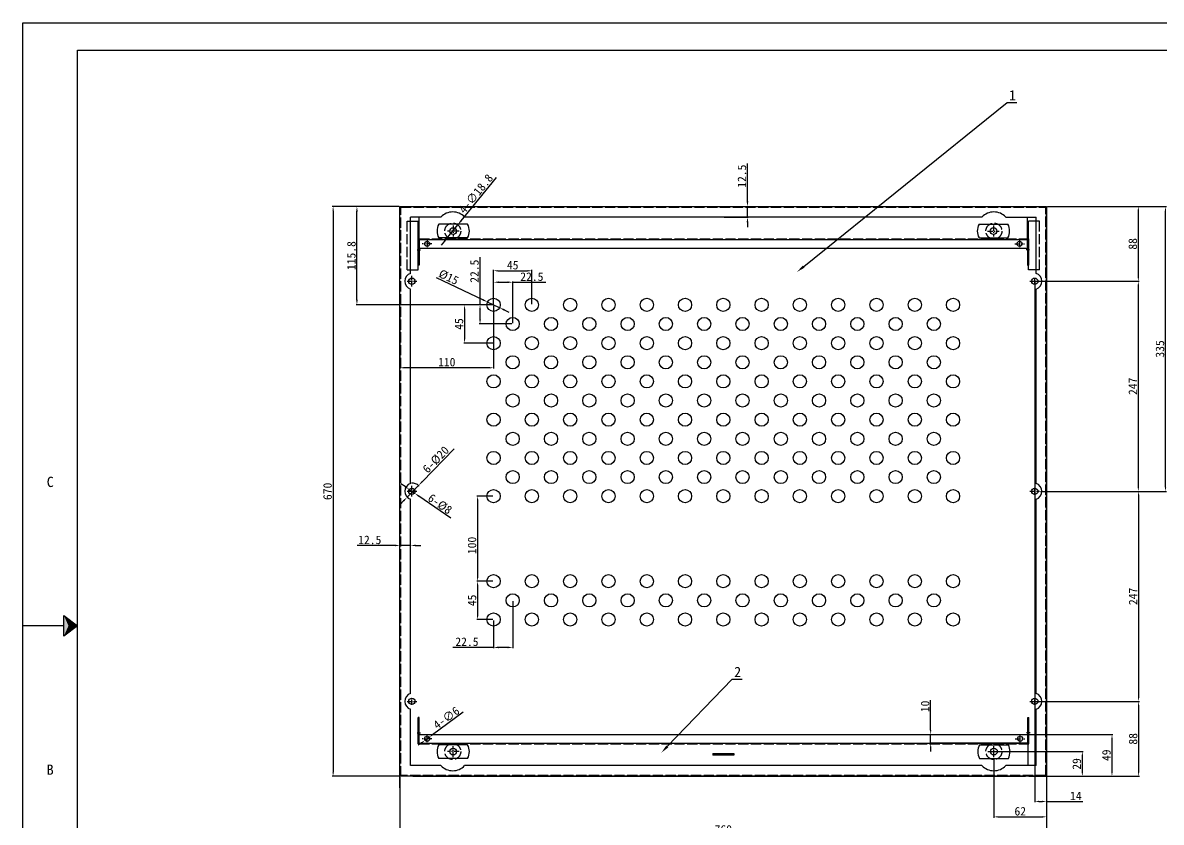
# Model space of a CAD drawing. Header units: millimetres. Extents: x 12436 to 30221, y 8547 to 23793.
# Drawn here: x 12488 to 13826, y 9025 to 9965 of the extents above; entities that cross this region are included whole.
import ezdxf
from ezdxf import colors
from ezdxf.entities.mleader import LeaderData, LeaderLine
from ezdxf.enums import TextEntityAlignment as Align
from ezdxf.math import Vec2, Vec3

# ---------------------------------------------------------------- set-up
doc = ezdxf.new("R2010")
doc.units = ezdxf.units.MM
doc.header["$PDSIZE"] = -1
for name, pattern in [('ACAD_ISO02W100', [15, 12, -3]), ('CENTER', [10.16, 6.35, -1.27, 1.27, -1.27]), ('DOT', [0.25, 0, -0.25])]:
    doc.linetypes.add(name, pattern=pattern)
doc.layers.add('FORMAT', color=7, linetype='Continuous')
doc.layers.add('print', color=30, linetype='Continuous')
doc.styles.add('Dartop', font='SIMFANG.TTF')
doc.dimstyles.new('0', dxfattribs={"dimtxt": 10, "dimasz": 5, "dimexe": 1, "dimexo": 1, "dimgap": 1.524, "dimtad": 1, "dimdec": 0, "dimzin": 0, "dimdsep": 46, "dimtxsty": 'Standard', "dimcen": 2.5, "dimclrd": 4, "dimclre": 4, "dimclrt": 4, "dimadec": 0, "dimazin": 0, "dimtfac": 1, "dimtdec": 0, "dimtmove": 0, "dimatfit": 3, "dimfxl": 1, "dimtzin": 0, "dimarcsym": 0})
doc.dimstyles.new('副本 ISO-25', dxfattribs={"dimtxt": 10, "dimasz": 6, "dimexe": 1, "dimexo": 1, "dimgap": 1.524, "dimtad": 1, "dimdec": 1, "dimzin": 0, "dimdsep": 46, "dimtxsty": 'Standard', "dimcen": 2.5, "dimclrd": 4, "dimclre": 4, "dimclrt": 4, "dimadec": 0, "dimazin": 0, "dimtfac": 1, "dimtdec": 1, "dimtmove": 0, "dimatfit": 3, "dimfxl": 1, "dimtzin": 0, "dimarcsym": 0})

# ---------------------------------------------------------------- blocks, each defined once
blk = doc.blocks.new('*D161')
at = {"color": 4, "lineweight": -2}
for p, q in [((12925.2, 9350.3), (12880.8, 9350.3)), ((12931.2, 9327.1), (12931.2, 9351.3)), ((12943.7, 9350.3), (12931.2, 9350.3)), ((12943.7, 9314.6), (12943.7, 9351.3)), ((12949.7, 9350.3), (12955.7, 9350.3))]:
    blk.add_line(p, q, dxfattribs=at)
at = {"color": 4}
for points in [[(12925.2, 9351.3), (12925.2, 9349.3), (12931.2, 9350.3)], [(12949.7, 9351.3), (12949.7, 9349.3), (12943.7, 9350.3)]]:
    blk.add_solid(points, dxfattribs=at)
at = {"layer": 'Defpoints', "color": 0}
for p in [(12943.7, 9350.3), (12931.2, 9326.1), (12943.7, 9313.6)]:
    blk.add_point(p, dxfattribs=at)
at = {"color": 4, "insert": (12895.7, 9356.8), "char_height": 10, "attachment_point": 5}
blk.add_mtext('12.5', dxfattribs=at)
blk = doc.blocks.new('*D148')
at = {"color": 4, "lineweight": -2}
for p, q in [((13339.6, 9754.9), (13339.6, 9799.3)), ((13312.2, 9748.9), (13340.6, 9748.9)), ((13339.6, 9736.4), (13339.6, 9748.9)), ((13312.2, 9736.4), (13340.6, 9736.4)), ((13339.6, 9730.4), (13339.6, 9724.4))]:
    blk.add_line(p, q, dxfattribs=at)
at = {"color": 4}
for points in [[(13338.6, 9754.9), (13340.6, 9754.9), (13339.6, 9748.9)], [(13338.6, 9730.4), (13340.6, 9730.4), (13339.6, 9736.4)]]:
    blk.add_solid(points, dxfattribs=at)
at = {"layer": 'Defpoints', "color": 0}
for p in [(13311.2, 9748.9), (13339.6, 9748.9), (13311.2, 9736.4)]:
    blk.add_point(p, dxfattribs=at)
at = {"color": 4, "insert": (13333.1, 9784.5), "char_height": 10, "attachment_point": 5, "rotation": 90}
blk.add_mtext('12.5', dxfattribs=at)
blk = doc.blocks.new('*D149')
at = {"color": 4, "lineweight": -2}
for p, q in [((13629.2, 9100.3), (13629.2, 9030.2)), ((13691.2, 9077.9), (13691.2, 9030.2)), ((13634.2, 9031.2), (13686.2, 9031.2))]:
    blk.add_line(p, q, dxfattribs=at)
at = {"color": 4}
for points in [[(13634.2, 9032), (13634.2, 9030.3), (13629.2, 9031.2)], [(13686.2, 9032), (13686.2, 9030.3), (13691.2, 9031.2)]]:
    blk.add_solid(points, dxfattribs=at)
at = {"layer": 'Defpoints', "color": 0}
for p in [(13629.2, 9101.3), (13691.2, 9078.9), (13691.2, 9031.2)]:
    blk.add_point(p, dxfattribs=at)
at = {"color": 4, "insert": (13660.2, 9037.7), "char_height": 10, "attachment_point": 5}
blk.add_mtext('62', dxfattribs=at)
blk = doc.blocks.new('*D162')
at = {"color": 4, "lineweight": -2}
for p, q in [((13630.2, 9107.9), (13734.2, 9107.9)), ((13733.2, 9083.9), (13733.2, 9102.9)), ((13692.2, 9078.9), (13734.2, 9078.9))]:
    blk.add_line(p, q, dxfattribs=at)
at = {"color": 4}
for points in [[(13732.3, 9102.9), (13734, 9102.9), (13733.2, 9107.9)], [(13732.3, 9083.9), (13734, 9083.9), (13733.2, 9078.9)]]:
    blk.add_solid(points, dxfattribs=at)
at = {"layer": 'Defpoints', "color": 0}
for p in [(13629.2, 9107.9), (13733.2, 9107.9), (13691.2, 9078.9)]:
    blk.add_point(p, dxfattribs=at)
at = {"color": 4, "insert": (13726.6, 9093.4), "char_height": 10, "attachment_point": 5, "rotation": 90}
blk.add_mtext('29', dxfattribs=at)
blk = doc.blocks.new('*D150')
at = {"color": 4, "lineweight": -2}
for p, q in [((13670.2, 9127.9), (13769, 9127.9)), ((13768, 9122.9), (13768, 9083.9)), ((13670.2, 9078.9), (13769, 9078.9))]:
    blk.add_line(p, q, dxfattribs=at)
at = {"color": 4}
for points in [[(13767.2, 9122.9), (13768.8, 9122.9), (13768, 9127.9)], [(13767.2, 9083.9), (13768.8, 9083.9), (13768, 9078.9)]]:
    blk.add_solid(points, dxfattribs=at)
at = {"layer": 'Defpoints', "color": 0}
for p in [(13669.2, 9127.9), (13669.2, 9078.9), (13768, 9078.9)]:
    blk.add_point(p, dxfattribs=at)
at = {"color": 4, "insert": (13761.5, 9103.6), "char_height": 10, "attachment_point": 5, "rotation": 90}
blk.add_mtext('49', dxfattribs=at)
blk = doc.blocks.new('*D151')
at = {"color": 4, "lineweight": -2}
for p, q in [((13554.9, 9132.9), (13554.9, 9168.3)), ((13554.9, 9117.9), (13554.9, 9127.9)), ((13668.2, 9117.9), (13553.9, 9117.9)), ((13554.9, 9112.9), (13554.9, 9107.9))]:
    blk.add_line(p, q, dxfattribs=at)
at = {"color": 4}
for points in [[(13554.1, 9132.9), (13555.7, 9132.9), (13554.9, 9127.9)], [(13554.1, 9112.9), (13555.7, 9112.9), (13554.9, 9117.9)]]:
    blk.add_solid(points, dxfattribs=at)
at = {"layer": 'Defpoints', "color": 0}
for p in [(13554.9, 9127.9), (13554.9, 9127.9), (13669.2, 9117.9)]:
    blk.add_point(p, dxfattribs=at)
at = {"color": 4, "insert": (13548.4, 9161), "char_height": 10, "attachment_point": 5, "rotation": 90}
blk.add_mtext('10', dxfattribs=at)
blk = doc.blocks.new('*D153')
at = {"color": 4, "lineweight": -2}
for p, q in [((12931.2, 9077.9), (12931.2, 9008.8)), ((13691.2, 9077.9), (13691.2, 9008.8)), ((12936.2, 9009.8), (13686.2, 9009.8))]:
    blk.add_line(p, q, dxfattribs=at)
at = {"color": 4}
for points in [[(12936.2, 9010.7), (12936.2, 9009), (12931.2, 9009.8)], [(13686.2, 9010.7), (13686.2, 9009), (13691.2, 9009.8)]]:
    blk.add_solid(points, dxfattribs=at)
at = {"layer": 'Defpoints', "color": 0}
for p in [(12931.2, 9078.9), (13691.2, 9078.9), (13691.2, 9009.8)]:
    blk.add_point(p, dxfattribs=at)
at = {"color": 4, "insert": (13311.2, 9016.4), "char_height": 10, "attachment_point": 5}
blk.add_mtext('760', dxfattribs=at)
blk = doc.blocks.new('*D164')
at = {"color": 4, "lineweight": -2}
for p, q in [((12930.2, 9748.9), (12851.6, 9748.9)), ((12852.6, 9743.9), (12852.6, 9083.9)), ((12930.2, 9078.9), (12851.6, 9078.9))]:
    blk.add_line(p, q, dxfattribs=at)
at = {"color": 4}
for points in [[(12851.8, 9743.9), (12853.5, 9743.9), (12852.6, 9748.9)], [(12851.8, 9083.9), (12853.5, 9083.9), (12852.6, 9078.9)]]:
    blk.add_solid(points, dxfattribs=at)
at = {"layer": 'Defpoints', "color": 0}
for p in [(12931.2, 9748.9), (12852.6, 9078.9), (12931.2, 9078.9)]:
    blk.add_point(p, dxfattribs=at)
at = {"color": 4, "insert": (12846.1, 9413.9), "char_height": 10, "attachment_point": 5, "rotation": 90}
blk.add_mtext('670', dxfattribs=at)
blk = doc.blocks.new('*D154')
at = {"layer": 'Defpoints', "color": 0}
for p in [(12880.6, 9748.9), (12931.2, 9748.9), (13041.2, 9633.2)]:
    blk.add_point(p, dxfattribs=at)
at = {"layer": 'FORMAT', "color": 4, "lineweight": -2}
for p, q in [((12930.2, 9748.9), (12879.6, 9748.9)), ((12880.6, 9639.2), (12880.6, 9742.9)), ((13040.2, 9633.2), (12879.6, 9633.2))]:
    blk.add_line(p, q, dxfattribs=at)
at = {"layer": 'FORMAT', "color": 4}
for points in [[(12879.6, 9742.9), (12881.6, 9742.9), (12880.6, 9748.9)], [(12879.6, 9639.2), (12881.6, 9639.2), (12880.6, 9633.2)]]:
    blk.add_solid(points, dxfattribs=at)
at = {"layer": 'FORMAT', "color": 4, "insert": (12874.1, 9691.1), "char_height": 10, "attachment_point": 5, "rotation": 90}
blk.add_mtext('115.8', dxfattribs=at)
blk = doc.blocks.new('*D155')
at = {"color": 4, "lineweight": -2}
for p, q in [((13041.2, 9632.2), (13041.2, 9558.2)), ((12931.2, 9618.7), (12931.2, 9558.2)), ((13036.2, 9559.2), (12936.2, 9559.2))]:
    blk.add_line(p, q, dxfattribs=at)
at = {"color": 4}
for points in [[(12936.2, 9560.1), (12936.2, 9558.4), (12931.2, 9559.2)], [(13036.2, 9560.1), (13036.2, 9558.4), (13041.2, 9559.2)]]:
    blk.add_solid(points, dxfattribs=at)
at = {"layer": 'Defpoints', "color": 0}
for p in [(13041.2, 9633.2), (12931.2, 9619.7), (12931.2, 9559.2)]:
    blk.add_point(p, dxfattribs=at)
at = {"color": 4, "insert": (12986.2, 9565.8), "char_height": 10, "attachment_point": 5}
blk.add_mtext('110', dxfattribs=at)
blk = doc.blocks.new('*D188')
at = {"color": 4, "lineweight": -2}
for p, q in [((13692.2, 9748.9), (13800, 9748.9)), ((13799, 9665.9), (13799, 9743.9)), ((13678.2, 9660.9), (13800, 9660.9))]:
    blk.add_line(p, q, dxfattribs=at)
at = {"color": 4}
for points in [[(13798.1, 9743.9), (13799.8, 9743.9), (13799, 9748.9)], [(13798.1, 9665.9), (13799.8, 9665.9), (13799, 9660.9)]]:
    blk.add_solid(points, dxfattribs=at)
at = {"layer": 'Defpoints', "color": 0}
for p in [(13691.2, 9748.9), (13799, 9748.9), (13677.2, 9660.9)]:
    blk.add_point(p, dxfattribs=at)
at = {"color": 4, "insert": (13792.5, 9704.9), "char_height": 10, "attachment_point": 5, "rotation": 90}
blk.add_mtext('88', dxfattribs=at)
blk = doc.blocks.new('*D157')
at = {"color": 4, "lineweight": -2}
for p, q in [((13679.1, 9660.9), (13800, 9660.9)), ((13799, 9418.9), (13799, 9655.9)), ((13683.8, 9413.9), (13800, 9413.9))]:
    blk.add_line(p, q, dxfattribs=at)
at = {"color": 4}
for points in [[(13798.1, 9655.9), (13799.8, 9655.9), (13799, 9660.9)], [(13798.1, 9418.9), (13799.8, 9418.9), (13799, 9413.9)]]:
    blk.add_solid(points, dxfattribs=at)
at = {"layer": 'Defpoints', "color": 0}
for p in [(13678.1, 9660.9), (13799, 9660.9), (13682.8, 9413.9)]:
    blk.add_point(p, dxfattribs=at)
at = {"color": 4, "insert": (13792.5, 9537.4), "char_height": 10, "attachment_point": 5, "rotation": 90}
blk.add_mtext('247', dxfattribs=at)
blk = doc.blocks.new('*D158')
at = {"color": 4, "lineweight": -2}
for p, q in [((13678.2, 9166.9), (13800.3, 9166.9)), ((13799.3, 9161.9), (13799.3, 9083.9)), ((13692.2, 9078.9), (13800.3, 9078.9))]:
    blk.add_line(p, q, dxfattribs=at)
at = {"color": 4}
for points in [[(13798.5, 9161.9), (13800.1, 9161.9), (13799.3, 9166.9)], [(13798.5, 9083.9), (13800.1, 9083.9), (13799.3, 9078.9)]]:
    blk.add_solid(points, dxfattribs=at)
at = {"layer": 'Defpoints', "color": 0}
for p in [(13677.2, 9166.9), (13691.2, 9078.9), (13799.3, 9078.9)]:
    blk.add_point(p, dxfattribs=at)
at = {"color": 4, "insert": (13792.8, 9122.9), "char_height": 10, "attachment_point": 5, "rotation": 90}
blk.add_mtext('88', dxfattribs=at)
blk = doc.blocks.new('*D159')
at = {"color": 4, "lineweight": -2}
for p, q in [((13719.2, 9413.9), (13800.3, 9413.9)), ((13799.3, 9408.9), (13799.3, 9171.9)), ((13796.7, 9166.9), (13800.3, 9166.9))]:
    blk.add_line(p, q, dxfattribs=at)
at = {"color": 4}
for points in [[(13798.5, 9408.9), (13800.1, 9408.9), (13799.3, 9413.9)], [(13798.5, 9171.9), (13800.1, 9171.9), (13799.3, 9166.9)]]:
    blk.add_solid(points, dxfattribs=at)
at = {"layer": 'Defpoints', "color": 0}
for p in [(13718.2, 9413.9), (13795.7, 9166.9), (13799.3, 9166.9)]:
    blk.add_point(p, dxfattribs=at)
at = {"color": 4, "insert": (13792.8, 9290.4), "char_height": 10, "attachment_point": 5, "rotation": 90}
blk.add_mtext('247', dxfattribs=at)
blk = doc.blocks.new('*D160')
at = {"color": 4, "lineweight": -2}
for p, q in [((13692.2, 9748.9), (13831.9, 9748.9)), ((13830.9, 9418.9), (13830.9, 9743.9)), ((13683.8, 9413.9), (13831.9, 9413.9))]:
    blk.add_line(p, q, dxfattribs=at)
at = {"color": 4}
for points in [[(13830.1, 9743.9), (13831.7, 9743.9), (13830.9, 9748.9)], [(13830.1, 9418.9), (13831.7, 9418.9), (13830.9, 9413.9)]]:
    blk.add_solid(points, dxfattribs=at)
at = {"layer": 'Defpoints', "color": 0}
for p in [(13691.2, 9748.9), (13830.9, 9748.9), (13682.8, 9413.9)]:
    blk.add_point(p, dxfattribs=at)
at = {"color": 4, "insert": (13824.4, 9581.4), "char_height": 10, "attachment_point": 5, "rotation": 90}
blk.add_mtext('335', dxfattribs=at)
blk = doc.blocks.new('*D189')
at = {"color": 4, "lineweight": -2}
for p, q in [((13677.2, 9659.9), (13677.2, 9048.3)), ((13691.2, 9077.9), (13691.2, 9048.3)), ((13682.2, 9049.3), (13686.2, 9049.3)), ((13691.2, 9049.3), (13733.7, 9049.3))]:
    blk.add_line(p, q, dxfattribs=at)
at = {"color": 4}
for points in [[(13682.2, 9050.1), (13682.2, 9048.5), (13677.2, 9049.3)], [(13686.2, 9050.1), (13686.2, 9048.5), (13691.2, 9049.3)]]:
    blk.add_solid(points, dxfattribs=at)
at = {"layer": 'Defpoints', "color": 0}
for p in [(13677.2, 9660.9), (13691.2, 9078.9), (13691.2, 9049.3)]:
    blk.add_point(p, dxfattribs=at)
at = {"color": 4, "insert": (13725.5, 9055.8), "char_height": 10, "attachment_point": 5}
blk.add_mtext('14', dxfattribs=at)
blk = doc.blocks.new('*U13')
at = {"color": 254, "linetype": 'Continuous', "extrusion": (0, 0, -1)}
for points in [[(-0.833, 11), (-0.75, 10.812), (-0.75, 11.188)], [(-0.833, 11), (-0.75, 11.188), (-1, 11)], [(-0.833, 11), (-1, 11), (-0.75, 10.812)]]:
    blk.add_solid(points, dxfattribs=at)
blk = doc.blocks.new('*D190')
at = {"layer": 'Defpoints', "color": 0}
for p in [(12953, 9420.8), (12939.6, 9407)]:
    blk.add_point(p, dxfattribs=at)
at = {"layer": 'FORMAT', "color": 4, "lineweight": -2}
for p, q in [((12994.8, 9464), (12957.2, 9425.1)), ((12939.6, 9407), (12953, 9420.8)), ((12935.5, 9402.7), (12931.3, 9398.4))]:
    blk.add_line(p, q, dxfattribs=at)
blk.add_arc((12946.3, 9413.9), 9.61, 39.9226, 99.8052, dxfattribs=at)
at = {"layer": 'FORMAT', "color": 4}
for points in [[(12956.5, 9425.8), (12957.9, 9424.5), (12953, 9420.8)], [(12934.7, 9403.4), (12936.2, 9402), (12939.6, 9407)]]:
    blk.add_solid(points, dxfattribs=at)
at = {"layer": 'FORMAT', "color": 4, "insert": (12973.4, 9451.2), "char_height": 10, "attachment_point": 5, "rotation": 45.8837}
blk.add_mtext('6-%%C20', dxfattribs=at)
blk = doc.blocks.new('*D191')
at = {"layer": 'Defpoints', "color": 0}
for p in [(12942.1, 9416.1), (12948.3, 9411.8)]:
    blk.add_point(p, dxfattribs=at)
at = {"layer": 'FORMAT', "color": 4, "lineweight": -2}
for p, q in [((12937.2, 9419.5), (12932.3, 9422.9)), ((12942.1, 9416.1), (12948.3, 9411.8)), ((12990.8, 9382.3), (12953.2, 9408.4))]:
    blk.add_line(p, q, dxfattribs=at)
at = {"layer": 'FORMAT', "color": 4}
for points in [[(12937.8, 9420.3), (12936.6, 9418.7), (12942.1, 9416.1)], [(12953.8, 9409.2), (12952.7, 9407.6), (12948.3, 9411.8)]]:
    blk.add_solid(points, dxfattribs=at)
at = {"layer": 'FORMAT', "color": 4, "insert": (12978.2, 9399), "char_height": 10, "attachment_point": 5, "rotation": 325.2462}
blk.add_mtext('6-%%C8', dxfattribs=at)
blk = doc.blocks.new('*D192')
at = {"color": 4, "lineweight": -2}
for p, q in [((13041.2, 9634.2), (13041.2, 9674.3)), ((13086.2, 9634.2), (13086.2, 9674.3)), ((13046.2, 9673.3), (13081.2, 9673.3))]:
    blk.add_line(p, q, dxfattribs=at)
at = {"color": 4}
for points in [[(13046.2, 9674.1), (13046.2, 9672.4), (13041.2, 9673.3)], [(13081.2, 9674.1), (13081.2, 9672.4), (13086.2, 9673.3)]]:
    blk.add_solid(points, dxfattribs=at)
at = {"layer": 'Defpoints', "color": 0}
for p in [(13086.2, 9673.3), (13041.2, 9633.2), (13086.2, 9633.2)]:
    blk.add_point(p, dxfattribs=at)
at = {"color": 4, "insert": (13063.7, 9679.8), "char_height": 10, "attachment_point": 5}
blk.add_mtext('45', dxfattribs=at)
blk = doc.blocks.new('*D193')
at = {"color": 4, "lineweight": -2}
for p, q in [((13040.2, 9633.2), (13006.1, 9633.2)), ((13007.1, 9628.2), (13007.1, 9593.2)), ((13040.2, 9588.2), (13006.1, 9588.2))]:
    blk.add_line(p, q, dxfattribs=at)
at = {"color": 4}
for points in [[(13006.3, 9628.2), (13007.9, 9628.2), (13007.1, 9633.2)], [(13006.3, 9593.2), (13007.9, 9593.2), (13007.1, 9588.2)]]:
    blk.add_solid(points, dxfattribs=at)
at = {"layer": 'Defpoints', "color": 0}
for p in [(13041.2, 9633.2), (13007.1, 9588.2), (13041.2, 9588.2)]:
    blk.add_point(p, dxfattribs=at)
at = {"color": 4, "insert": (13000.6, 9610.7), "char_height": 10, "attachment_point": 5, "rotation": 90}
blk.add_mtext('45', dxfattribs=at)
blk = doc.blocks.new('*D194')
at = {"layer": 'Defpoints', "color": 0}
for p in [(13034.2, 9636.5), (13048.2, 9629.8)]:
    blk.add_point(p, dxfattribs=at)
at = {"layer": 'FORMAT', "color": 4, "lineweight": -2}
for p, q in [((12973.7, 9665.5), (13028.8, 9639.1)), ((13048.2, 9629.8), (13034.2, 9636.5)), ((13053.6, 9627.3), (13059, 9624.7))]:
    blk.add_line(p, q, dxfattribs=at)
at = {"layer": 'FORMAT', "color": 4}
for points in [[(13029.2, 9640), (13028.4, 9638.2), (13034.2, 9636.5)], [(13054.1, 9628.2), (13053.2, 9626.4), (13048.2, 9629.8)]]:
    blk.add_solid(points, dxfattribs=at)
at = {"layer": 'FORMAT', "color": 4, "insert": (12988.4, 9665.7), "char_height": 10, "attachment_point": 5, "rotation": 334.4323}
blk.add_mtext('%%C15', dxfattribs=at)
blk = doc.blocks.new('*D210')
at = {"color": 4, "lineweight": -2}
for p, q in [((13005.5, 9154.1), (12969.5, 9127.7)), ((12956.6, 9118.2), (12952.5, 9115.3)), ((12960.6, 9121.2), (12965.4, 9124.7))]:
    blk.add_line(p, q, dxfattribs=at)
at = {"color": 4}
for points in [[(12969, 9128.3), (12970, 9127), (12965.4, 9124.7)], [(12956.1, 9118.9), (12957.1, 9117.5), (12960.6, 9121.2)]]:
    blk.add_solid(points, dxfattribs=at)
at = {"layer": 'Defpoints', "color": 0}
for p in [(12960.6, 9121.2), (12965.4, 9124.7)]:
    blk.add_point(p, dxfattribs=at)
at = {"color": 4, "insert": (12985.7, 9147.6), "char_height": 10, "attachment_point": 5, "rotation": 36.2357}
blk.add_mtext('4-∅6', dxfattribs=at)
blk = doc.blocks.new('*D211')
at = {"layer": 'Defpoints', "color": 0}
for p in [(12999.1, 9727.2), (12987.3, 9712.6)]:
    blk.add_point(p, dxfattribs=at)
at = {"layer": 'FORMAT', "color": 4, "lineweight": -2}
for p, q in [((13044.3, 9783), (13002.9, 9731.9)), ((12987.3, 9712.6), (12999.1, 9727.2)), ((12983.5, 9708), (12979.8, 9703.3))]:
    blk.add_line(p, q, dxfattribs=at)
at = {"layer": 'FORMAT', "color": 4}
for points in [[(13002.1, 9732.5), (13003.7, 9731.3), (12999.1, 9727.2)], [(12982.8, 9708.6), (12984.3, 9707.3), (12987.3, 9712.6)]]:
    blk.add_solid(points, dxfattribs=at)
at = {"layer": 'FORMAT', "color": 4, "insert": (13020.4, 9763.9), "char_height": 10, "attachment_point": 5, "rotation": 51.0099}
blk.add_mtext('4-∅18.8', dxfattribs=at)
blk = doc.blocks.new('*D212')
at = {"color": 4, "lineweight": -2}
for p, q in [((13040.2, 9408.2), (13021.4, 9408.2)), ((13022.4, 9403.2), (13022.4, 9313.2)), ((13040.2, 9308.2), (13021.4, 9308.2))]:
    blk.add_line(p, q, dxfattribs=at)
at = {"color": 4}
for points in [[(13021.6, 9403.2), (13023.3, 9403.2), (13022.4, 9408.2)], [(13021.6, 9313.2), (13023.3, 9313.2), (13022.4, 9308.2)]]:
    blk.add_solid(points, dxfattribs=at)
at = {"layer": 'Defpoints', "color": 0}
for p in [(13041.2, 9408.2), (13022.4, 9308.2), (13041.2, 9308.2)]:
    blk.add_point(p, dxfattribs=at)
at = {"color": 4, "insert": (13015.9, 9350.3), "char_height": 10, "attachment_point": 5, "rotation": 90}
blk.add_mtext('100', dxfattribs=at)
blk = doc.blocks.new('*D213')
at = {"layer": 'Defpoints', "color": 0}
for p in [(13025.3, 9633.2), (13041.2, 9633.2), (13063.7, 9610.7)]:
    blk.add_point(p, dxfattribs=at)
at = {"layer": 'FORMAT', "color": 4, "lineweight": -2}
for p, q in [((13025.3, 9633.2), (13025.3, 9689.3)), ((13040.2, 9633.2), (13024.3, 9633.2)), ((13025.3, 9616.7), (13025.3, 9627.2)), ((13062.7, 9610.7), (13024.3, 9610.7))]:
    blk.add_line(p, q, dxfattribs=at)
at = {"layer": 'FORMAT', "color": 4}
for points in [[(13024.3, 9627.2), (13026.3, 9627.2), (13025.3, 9633.2)], [(13024.3, 9616.7), (13026.3, 9616.7), (13025.3, 9610.7)]]:
    blk.add_solid(points, dxfattribs=at)
at = {"layer": 'FORMAT', "color": 4, "insert": (13018.8, 9672.8), "char_height": 10, "attachment_point": 5, "rotation": 90}
blk.add_mtext('22.5', dxfattribs=at)
blk = doc.blocks.new('*D214')
at = {"layer": 'Defpoints', "color": 0}
for p in [(13063.7, 9659.8), (13041.2, 9633.2), (13063.7, 9610.7)]:
    blk.add_point(p, dxfattribs=at)
at = {"layer": 'FORMAT', "color": 4, "lineweight": -2}
for p, q in [((13041.2, 9634.2), (13041.2, 9660.8)), ((13063.7, 9611.7), (13063.7, 9660.8)), ((13047.2, 9659.8), (13057.7, 9659.8)), ((13063.7, 9659.8), (13102.8, 9659.8))]:
    blk.add_line(p, q, dxfattribs=at)
at = {"layer": 'FORMAT', "color": 4}
for points in [[(13047.2, 9660.8), (13047.2, 9658.8), (13041.2, 9659.8)], [(13057.7, 9660.8), (13057.7, 9658.8), (13063.7, 9659.8)]]:
    blk.add_solid(points, dxfattribs=at)
at = {"layer": 'FORMAT', "color": 4, "insert": (13086.2, 9666.3), "char_height": 10, "attachment_point": 5}
blk.add_mtext('22.5', dxfattribs=at)
blk = doc.blocks.new('*D215')
at = {"color": 4, "lineweight": -2}
for p, q in [((13040.2, 9308.2), (13021.4, 9308.2)), ((13022.4, 9303.2), (13022.4, 9268.2)), ((13040.2, 9263.2), (13021.4, 9263.2))]:
    blk.add_line(p, q, dxfattribs=at)
at = {"color": 4}
for points in [[(13021.6, 9303.2), (13023.3, 9303.2), (13022.4, 9308.2)], [(13021.6, 9268.2), (13023.3, 9268.2), (13022.4, 9263.2)]]:
    blk.add_solid(points, dxfattribs=at)
at = {"layer": 'Defpoints', "color": 0}
for p in [(13041.2, 9308.2), (13022.4, 9263.2), (13041.2, 9263.2)]:
    blk.add_point(p, dxfattribs=at)
at = {"color": 4, "insert": (13015.9, 9285.7), "char_height": 10, "attachment_point": 5, "rotation": 90}
blk.add_mtext('45', dxfattribs=at)
blk = doc.blocks.new('*D216')
at = {"layer": 'Defpoints', "color": 0}
for p in [(13063.7, 9285.7), (13041.2, 9263.2), (13063.7, 9230.4)]:
    blk.add_point(p, dxfattribs=at)
at = {"layer": 'FORMAT', "color": 4, "lineweight": -2}
for p, q in [((13063.7, 9284.7), (13063.7, 9229.4)), ((13041.2, 9262.2), (13041.2, 9229.4)), ((13041.2, 9230.4), (12993.4, 9230.4)), ((13057.7, 9230.4), (13047.2, 9230.4))]:
    blk.add_line(p, q, dxfattribs=at)
at = {"layer": 'FORMAT', "color": 4}
for points in [[(13047.2, 9231.4), (13047.2, 9229.4), (13041.2, 9230.4)], [(13057.7, 9231.4), (13057.7, 9229.4), (13063.7, 9230.4)]]:
    blk.add_solid(points, dxfattribs=at)
at = {"layer": 'FORMAT', "color": 4, "insert": (13009.9, 9237), "char_height": 10, "attachment_point": 5}
blk.add_mtext('22.5', dxfattribs=at)

msp = doc.modelspace()

# ---------------------------------------------------------------- linework, layer by layer
at = {"color": 0, "linetype": 'DOT'}
msp.add_line((12487.871, 8578.995), (12487.871, 9932.674), dxfattribs=at)
at = {"color": 0}
for p, q in [((12552.332, 8578.995), (12552.332, 9932.674)), ((12536.216, 9255.835), (12487.871, 9255.835))]:
    msp.add_line(p, q, dxfattribs=at)
for p, q in [((12552.332, 9932.674), (14470.978, 9932.674)), ((12931.221, 9748.941), (13691.221, 9748.941)), ((12931.221, 9065.441), (12931.221, 9748.941)), ((13691.221, 9748.941), (13691.221, 9078.941)), ((13691.221, 9078.941), (13691.221, 9748.941)), ((12943.721, 9670.191), (12943.721, 9736.441)), ((12979.221, 9736.441), (12943.721, 9736.441)), ((12943.721, 9731.441), (12952.721, 9731.441)), ((12952.721, 9674.441), (12952.721, 9731.441)), ((12953.721, 9700.941), (12953.721, 9736.441)), ((13010.721, 9727.941), (12976.721, 9727.941)), ((13615.221, 9736.441), (13007.221, 9736.441)), ((13611.721, 9727.941), (13645.721, 9727.941)), ((13643.221, 9736.441), (13678.721, 9736.441)), ((13668.721, 9700.941), (13668.721, 9736.441)), ((13678.721, 9731.441), (13669.721, 9731.441)), ((13669.721, 9674.441), (13669.721, 9731.441)), ((13678.721, 9670.191), (13678.721, 9736.441)), ((12953.721, 9710.941), (12952.721, 9710.941)), ((12952.721, 9710.941), (12952.721, 9679.941)), ((12953.721, 9710.941), (12953.721, 9679.941)), ((12953.721, 9709.941), (13668.721, 9709.941)), ((13010.721, 9711.941), (12976.721, 9711.941)), ((13611.721, 9711.941), (13645.721, 9711.941)), ((13668.721, 9710.941), (13669.721, 9710.941)), ((13668.721, 9710.941), (13668.721, 9679.941)), ((13669.721, 9710.941), (13669.721, 9679.941)), ((12953.721, 9699.941), (13668.721, 9699.941)), ((12931.221, 9674.441), (12932.221, 9674.441)), ((12943.721, 9674.441), (12952.721, 9674.441)), ((12953.721, 9679.941), (12952.721, 9679.941)), ((13668.721, 9679.941), (13669.721, 9679.941)), ((13678.721, 9674.441), (13669.721, 9674.441)), ((12943.721, 9423.191), (12943.721, 9651.691)), ((13678.721, 9423.191), (13678.721, 9651.691)), ((12943.721, 9176.191), (12943.721, 9404.691)), ((13678.721, 9176.191), (13678.721, 9404.691)), ((12943.721, 9091.441), (12943.721, 9157.691)), ((13678.721, 9091.441), (13678.721, 9157.691)), ((12953.721, 9147.941), (12952.721, 9147.941)), ((12952.721, 9116.941), (12952.721, 9147.941)), ((12953.721, 9116.941), (12953.721, 9147.941)), ((13669.221, 9147.941), (13670.221, 9147.941)), ((13669.221, 9116.941), (13669.221, 9147.941)), ((13670.221, 9116.941), (13670.221, 9147.941)), ((12953.721, 9127.941), (13669.221, 9127.941)), ((13669.221, 9126.941), (13669.221, 9091.441)), ((12953.721, 9116.941), (12952.721, 9116.941)), ((12953.721, 9117.941), (13669.221, 9117.941)), ((13010.721, 9115.941), (12976.721, 9115.941)), ((13612.221, 9115.941), (13646.221, 9115.941)), ((13669.221, 9116.941), (13670.221, 9116.941)), ((13010.721, 9099.941), (12976.721, 9099.941)), ((13298.721, 9105.541), (13298.721, 9103.541)), ((13298.721, 9105.541), (13323.721, 9105.541)), ((13323.721, 9103.541), (13298.721, 9103.541)), ((13323.721, 9105.541), (13323.721, 9103.541)), ((13612.221, 9099.941), (13646.221, 9099.941)), ((13626.721, 9107.941), (13631.721, 9107.941)), ((13629.221, 9105.441), (13629.221, 9110.441)), ((12979.221, 9091.441), (12943.721, 9091.441)), ((13615.221, 9091.441), (13007.221, 9091.441)), ((13678.721, 9091.441), (13643.221, 9091.441)), ((13691.221, 9078.941), (12931.221, 9078.941)), ((12946.221, 9078.941), (13666.221, 9078.941))]:
    msp.add_line(p, q)
at = {"color": 6, "linetype": 'ACAD_ISO02W100'}
for p, q in [((12932.221, 9747.941), (13690.221, 9747.941)), ((12932.221, 9078.941), (12932.221, 9747.941)), ((13690.221, 9079.941), (13690.221, 9747.941)), ((12931.221, 9731.441), (12932.221, 9731.441)), ((12939.721, 9731.441), (12943.721, 9731.441)), ((12939.721, 9674.441), (12939.721, 9731.441)), ((13682.721, 9731.441), (13678.721, 9731.441)), ((13682.721, 9674.441), (13682.721, 9731.441)), ((12952.721, 9701.791), (12953.721, 9701.791)), ((12953.721, 9710.941), (13668.721, 9710.941)), ((13669.721, 9701.791), (13668.721, 9701.791)), ((12952.721, 9694.091), (12953.721, 9694.091)), ((13669.721, 9694.091), (13668.721, 9694.091)), ((12939.721, 9674.441), (12943.721, 9674.441)), ((13682.721, 9674.441), (13678.721, 9674.441)), ((12952.721, 9133.791), (12953.721, 9133.791)), ((12952.721, 9126.091), (12953.721, 9126.091)), ((13670.221, 9133.791), (13669.221, 9133.791)), ((13670.221, 9126.091), (13669.221, 9126.091)), ((12953.721, 9116.941), (13669.221, 9116.941)), ((13690.221, 9079.941), (12932.221, 9079.941))]:
    msp.add_line(p, q, dxfattribs=at)
at = {"color": 1, "linetype": 'CENTER'}
for p, q in [((13000.682, 9719.941), (12986.966, 9719.941)), ((12993.721, 9726.609), (12993.721, 9713.487)), ((13621.761, 9719.941), (13635.476, 9719.941)), ((13628.721, 9726.609), (13628.721, 9713.487)), ((12968.703, 9704.941), (12957.423, 9704.941)), ((12963.021, 9708.944), (12963.021, 9701.02)), ((13653.74, 9704.941), (13665.02, 9704.941)), ((13659.421, 9708.944), (13659.421, 9701.02)), ((12951.26, 9697.941), (12955.366, 9697.941)), ((13671.183, 9697.941), (13667.076, 9697.941)), ((12939.54, 9660.941), (12950.82, 9660.941)), ((12945.221, 9654.753), (12945.221, 9667.373)), ((13671.54, 9660.941), (13682.82, 9660.941)), ((13677.221, 9656.938), (13677.221, 9664.861)), ((12945.221, 9407.753), (12945.221, 9420.373)), ((12939.54, 9413.941), (12950.82, 9413.941)), ((13671.54, 9413.941), (13682.82, 9413.941)), ((13677.221, 9409.938), (13677.221, 9417.861)), ((12939.54, 9166.941), (12950.82, 9166.941)), ((12945.221, 9162.938), (12945.221, 9170.861)), ((13671.54, 9166.941), (13682.82, 9166.941)), ((13677.221, 9162.938), (13677.221, 9170.861)), ((12951.26, 9129.941), (12955.366, 9129.941)), ((12963.021, 9118.938), (12963.021, 9126.861)), ((13659.921, 9118.938), (13659.921, 9126.861)), ((13671.683, 9129.941), (13667.576, 9129.941)), ((12968.703, 9122.941), (12957.423, 9122.941)), ((12993.721, 9101.273), (12993.721, 9114.395)), ((13629.221, 9101.273), (13629.221, 9114.395)), ((13654.24, 9122.941), (13665.52, 9122.941)), ((13000.682, 9107.941), (12986.966, 9107.941)), ((13622.261, 9107.941), (13635.976, 9107.941))]:
    msp.add_line(p, q, dxfattribs=at)
at = {"color": 0}
msp.add_lwpolyline([(12552.332, 9255.835), (12536.216, 9243.748), (12536.216, 9267.921), (12552.332, 9255.835)], close=True, dxfattribs=at)
at = {"color": 6, "linetype": 'ACAD_ISO02W100'}
for centre in [(12993.221, 9719.941), (13629.221, 9719.941), (12993.221, 9107.941), (13629.221, 9107.941)]:
    msp.add_circle(centre, 9.4, dxfattribs=at)
for centre, radius in [((12993.721, 9719.941), 4), ((13628.721, 9719.941), 4), ((12963.021, 9704.941), 3), ((13659.421, 9704.941), 3), ((12945.221, 9660.941), 3.75), ((13677.221, 9660.941), 3.75), ((13041.221, 9633.191), 7.75), ((13086.221, 9633.191), 7.75), ((13131.221, 9633.191), 7.75), ((13176.221, 9633.191), 7.75), ((13221.221, 9633.191), 7.75), ((13266.221, 9633.191), 7.75), ((13311.221, 9633.191), 7.75), ((13356.221, 9633.191), 7.75), ((13401.221, 9633.191), 7.75), ((13446.221, 9633.191), 7.75), ((13491.221, 9633.191), 7.75), ((13536.221, 9633.191), 7.75), ((13581.221, 9633.191), 7.75), ((13063.721, 9610.691), 7.75), ((13108.721, 9610.691), 7.75), ((13153.721, 9610.691), 7.75), ((13198.721, 9610.691), 7.75), ((13243.721, 9610.691), 7.75), ((13288.721, 9610.691), 7.75), ((13333.721, 9610.691), 7.75), ((13378.721, 9610.691), 7.75), ((13423.721, 9610.691), 7.75), ((13468.721, 9610.691), 7.75), ((13513.721, 9610.691), 7.75), ((13558.721, 9610.691), 7.75), ((13041.221, 9588.191), 7.75), ((13086.221, 9588.191), 7.75), ((13131.221, 9588.191), 7.75), ((13176.221, 9588.191), 7.75), ((13221.221, 9588.191), 7.75), ((13266.221, 9588.191), 7.75), ((13311.221, 9588.191), 7.75), ((13356.221, 9588.191), 7.75), ((13401.221, 9588.191), 7.75), ((13446.221, 9588.191), 7.75), ((13491.221, 9588.191), 7.75), ((13536.221, 9588.191), 7.75), ((13581.221, 9588.191), 7.75), ((13063.721, 9565.691), 7.75), ((13108.721, 9565.691), 7.75), ((13153.721, 9565.691), 7.75), ((13198.721, 9565.691), 7.75), ((13243.721, 9565.691), 7.75), ((13288.721, 9565.691), 7.75), ((13333.721, 9565.691), 7.75), ((13378.721, 9565.691), 7.75), ((13423.721, 9565.691), 7.75), ((13468.721, 9565.691), 7.75), ((13513.721, 9565.691), 7.75), ((13558.721, 9565.691), 7.75), ((13041.221, 9543.191), 7.75), ((13086.221, 9543.191), 7.75), ((13131.221, 9543.191), 7.75), ((13176.221, 9543.191), 7.75), ((13221.221, 9543.191), 7.75), ((13266.221, 9543.191), 7.75), ((13311.221, 9543.191), 7.75), ((13356.221, 9543.191), 7.75), ((13401.221, 9543.191), 7.75), ((13446.221, 9543.191), 7.75), ((13491.221, 9543.191), 7.75), ((13536.221, 9543.191), 7.75), ((13581.221, 9543.191), 7.75), ((13063.721, 9520.691), 7.75), ((13108.721, 9520.691), 7.75), ((13153.721, 9520.691), 7.75), ((13198.721, 9520.691), 7.75), ((13243.721, 9520.691), 7.75), ((13288.721, 9520.691), 7.75), ((13333.721, 9520.691), 7.75), ((13378.721, 9520.691), 7.75), ((13423.721, 9520.691), 7.75), ((13468.721, 9520.691), 7.75), ((13513.721, 9520.691), 7.75), ((13558.721, 9520.691), 7.75), ((13041.221, 9498.191), 7.75), ((13086.221, 9498.191), 7.75), ((13131.221, 9498.191), 7.75), ((13176.221, 9498.191), 7.75), ((13221.221, 9498.191), 7.75), ((13266.221, 9498.191), 7.75), ((13311.221, 9498.191), 7.75), ((13356.221, 9498.191), 7.75), ((13401.221, 9498.191), 7.75), ((13446.221, 9498.191), 7.75), ((13491.221, 9498.191), 7.75), ((13536.221, 9498.191), 7.75), ((13581.221, 9498.191), 7.75), ((13063.721, 9475.691), 7.75), ((13108.721, 9475.691), 7.75), ((13153.721, 9475.691), 7.75), ((13198.721, 9475.691), 7.75), ((13243.721, 9475.691), 7.75), ((13288.721, 9475.691), 7.75), ((13333.721, 9475.691), 7.75), ((13378.721, 9475.691), 7.75), ((13423.721, 9475.691), 7.75), ((13468.721, 9475.691), 7.75), ((13513.721, 9475.691), 7.75), ((13558.721, 9475.691), 7.75), ((13041.221, 9453.191), 7.75), ((13086.221, 9453.191), 7.75), ((13131.221, 9453.191), 7.75), ((13176.221, 9453.191), 7.75), ((13221.221, 9453.191), 7.75), ((13266.221, 9453.191), 7.75), ((13311.221, 9453.191), 7.75), ((13356.221, 9453.191), 7.75), ((13401.221, 9453.191), 7.75), ((13446.221, 9453.191), 7.75), ((13491.221, 9453.191), 7.75), ((13536.221, 9453.191), 7.75), ((13581.221, 9453.191), 7.75), ((13063.721, 9430.691), 7.75), ((13108.721, 9430.691), 7.75), ((13153.721, 9430.691), 7.75), ((13198.721, 9430.691), 7.75), ((13243.721, 9430.691), 7.75), ((13288.721, 9430.691), 7.75), ((13333.721, 9430.691), 7.75), ((13378.721, 9430.691), 7.75), ((13423.721, 9430.691), 7.75), ((13468.721, 9430.691), 7.75), ((13513.721, 9430.691), 7.75), ((13558.721, 9430.691), 7.75), ((12945.221, 9413.941), 3.75), ((13041.221, 9408.191), 7.75), ((13086.221, 9408.191), 7.75), ((13131.221, 9408.191), 7.75), ((13176.221, 9408.191), 7.75), ((13221.221, 9408.191), 7.75), ((13266.221, 9408.191), 7.75), ((13311.221, 9408.191), 7.75), ((13356.221, 9408.191), 7.75), ((13401.221, 9408.191), 7.75), ((13446.221, 9408.191), 7.75), ((13491.221, 9408.191), 7.75), ((13536.221, 9408.191), 7.75), ((13581.221, 9408.191), 7.75), ((13677.221, 9413.941), 3.75), ((13041.221, 9308.191), 7.75), ((13086.221, 9308.191), 7.75), ((13131.221, 9308.191), 7.75), ((13176.221, 9308.191), 7.75), ((13221.221, 9308.191), 7.75), ((13266.221, 9308.191), 7.75), ((13311.221, 9308.191), 7.75), ((13356.221, 9308.191), 7.75), ((13401.221, 9308.191), 7.75), ((13446.221, 9308.191), 7.75), ((13491.221, 9308.191), 7.75), ((13536.221, 9308.191), 7.75), ((13581.221, 9308.191), 7.75), ((13063.721, 9285.691), 7.75), ((13108.721, 9285.691), 7.75), ((13153.721, 9285.691), 7.75), ((13198.721, 9285.691), 7.75), ((13243.721, 9285.691), 7.75), ((13288.721, 9285.691), 7.75), ((13333.721, 9285.691), 7.75), ((13378.721, 9285.691), 7.75), ((13423.721, 9285.691), 7.75), ((13468.721, 9285.691), 7.75), ((13513.721, 9285.691), 7.75), ((13558.721, 9285.691), 7.75), ((13041.221, 9263.191), 7.75), ((13086.221, 9263.191), 7.75), ((13131.221, 9263.191), 7.75), ((13176.221, 9263.191), 7.75), ((13221.221, 9263.191), 7.75), ((13266.221, 9263.191), 7.75), ((13311.221, 9263.191), 7.75), ((13356.221, 9263.191), 7.75), ((13401.221, 9263.191), 7.75), ((13446.221, 9263.191), 7.75), ((13491.221, 9263.191), 7.75), ((13536.221, 9263.191), 7.75), ((13581.221, 9263.191), 7.75), ((12945.221, 9166.941), 3.75), ((13677.221, 9166.941), 3.75), ((12963.021, 9122.941), 3), ((13659.921, 9122.941), 3), ((12993.721, 9107.941), 4), ((13629.221, 9107.941), 4)]:
    msp.add_circle(centre, radius)
for centre, radius, start, end in [((12993.221, 9723.107), 19.333, 43.602819, 136.397181), ((13629.221, 9723.107), 19.333, 43.602819, 136.397181), ((12991.721, 9719.941), 17, 151.927513, 208.072487), ((12995.721, 9719.941), 17, 331.927513, 28.072487), ((13626.721, 9719.941), 17, 151.927513, 208.072487), ((13630.721, 9719.941), 17, 331.927513, 28.072487), ((12946.333, 9660.941), 9.612, 105.766279, 254.233721), ((13676.11, 9660.941), 9.612, 285.766279, 74.233721), ((12946.333, 9413.941), 9.612, 105.766279, 254.233721), ((13676.11, 9413.941), 9.612, 285.766279, 74.233721), ((12946.333, 9166.941), 9.612, 105.766279, 254.233721), ((13676.11, 9166.941), 9.612, 285.766279, 74.233721), ((12991.721, 9107.941), 17, 151.927513, 208.072487), ((12995.721, 9107.941), 17, 331.927513, 28.072487), ((13627.221, 9107.941), 17, 151.927513, 208.072487), ((13631.221, 9107.941), 17, 331.927513, 28.072487), ((12993.221, 9104.774), 19.333, 223.602819, 316.397181), ((13629.221, 9104.774), 19.333, 223.602819, 316.397181)]:
    msp.add_arc(centre, radius, start, end)
at = {"layer": 'print', "color": 4}
msp.add_lwpolyline([(12487.871, 9964.904), (14535.439, 9964.904), (14535.439, 8546.765), (12487.871, 8546.765)], close=True, dxfattribs=at)

# ---------------------------------------------------------------- block references
at = {"color": 0, "linetype": 'Continuous', "xscale": 64.46088495701406, "yscale": 64.46088495750519, "zscale": 64.46088495749957}
msp.add_blockref('*U13', (12487.871, 8546.765), dxfattribs=at)

# ---------------------------------------------------------------- texts
at = {"color": 0, "style": 'Dartop'}
for s, p in [('C', (12520.101, 9425.044)), ('B', (12520.101, 9086.625))]:
    msp.add_text(s, height=12.086, dxfattribs=at).set_placement(p, align=Align.MIDDLE_CENTER)

# ---------------------------------------------------------------- dimensions: what is measured, and where the dimension line sits
for base, p1, p2, angle, dimstyle, picture, middle in [((13339.627, 9748.941), (13311.221, 9736.441), (13311.221, 9748.941), 270, '副本 ISO-25', '*D148', (13339.627, 9784.465)), ((13022.449, 9308.191), (13041.221, 9408.191), (13041.221, 9308.191), 90, '0', '*D212', (13022.449, 9350.281)), ((13554.905, 9127.941), (13669.221, 9117.941), (13554.905, 9127.941), 90, '0', '*D151', (13554.905, 9160.965)), ((13768.006, 9078.941), (13669.221, 9127.941), (13669.221, 9078.941), 90, '0', '*D150', (13768.006, 9103.56)), ((13733.156, 9107.941), (13691.221, 9078.941), (13629.221, 9107.941), 90, '0', '*D162', (13733.156, 9093.441))]:
    dim = msp.add_linear_dim(base=base, p1=p1, p2=p2, angle=angle, dimstyle=dimstyle)
    dim.commit()
    dim.dimension.update_dxf_attribs({"geometry": picture, "text_midpoint": middle, "dimtype": 160})
for base, p1, p2, picture, middle in [((12852.625, 9078.941), (12931.221, 9748.941), (12931.221, 9078.941), '*D164', (12846.101, 9413.941)), ((13798.981, 9748.941), (13677.221, 9660.941), (13691.221, 9748.941), '*D188', (13792.457, 9704.941)), ((13830.89, 9748.941), (13682.82, 9413.941), (13691.221, 9748.941), '*D160', (13824.366, 9581.441)), ((13798.981, 9660.941), (13682.82, 9413.941), (13678.096, 9660.941), '*D157', (13792.457, 9537.441)), ((13007.1, 9588.191), (13041.221, 9633.191), (13041.221, 9588.191), '*D193', (13000.576, 9610.691)), ((13799.315, 9166.941), (13718.231, 9413.941), (13795.686, 9166.941), '*D159', (13792.791, 9290.441)), ((13022.449, 9263.191), (13041.221, 9308.191), (13041.221, 9263.191), '*D215', (13015.925, 9285.691)), ((13799.315, 9078.941), (13677.221, 9166.941), (13691.221, 9078.941), '*D158', (13792.791, 9122.941))]:
    dim = msp.add_linear_dim(base=base, p1=p1, p2=p2, angle=90, dimstyle='0')
    dim.commit()
    dim.dimension.update_dxf_attribs({"geometry": picture, "text_midpoint": middle})
for base, p1, p2, picture, middle in [((13086.221, 9673.278), (13041.221, 9633.191), (13086.221, 9633.191), '*D192', (13063.721, 9679.802)), ((13691.221, 9009.84), (12931.221, 9078.941), (13691.221, 9078.941), '*D153', (13311.221, 9016.364))]:
    dim = msp.add_linear_dim(base=base, p1=p1, p2=p2, dimstyle='0')
    dim.commit()
    dim.dimension.update_dxf_attribs({"geometry": picture, "text_midpoint": middle})
for base, p1, p2, dimstyle, picture, middle in [((13691.221, 9049.308), (13677.221, 9660.941), (13691.221, 9078.941), '0', '*D189', (13725.495, 9049.308)), ((12931.221, 9559.241), (13041.221, 9633.191), (12931.221, 9619.691), '0', '*D155', (12986.221, 9559.241)), ((12943.721, 9350.281), (12931.221, 9326.134), (12943.721, 9313.634), '副本 ISO-25', '*D161', (12895.697, 9350.281)), ((13691.221, 9031.165), (13629.221, 9101.273), (13691.221, 9078.941), '0', '*D149', (13660.221, 9031.165))]:
    dim = msp.add_linear_dim(base=base, p1=p1, p2=p2, dimstyle=dimstyle)
    dim.commit()
    dim.dimension.update_dxf_attribs({"geometry": picture, "text_midpoint": middle, "dimtype": 160})
dim = msp.add_diameter_dim_2p(p1=(12960.602, 9121.167), p2=(12965.441, 9124.714), text='4-<>', dimstyle='0')
dim.commit()
dim.dimension.update_dxf_attribs({"geometry": '*D210', "text_midpoint": (12985.667, 9147.625)})
at = {"layer": 'FORMAT'}
for p1, p2, text, picture, middle in [((12987.307, 9712.635), (12999.136, 9727.247), '4-<>', '*D211', (13020.401, 9763.886)), ((12939.642, 9407.04), (12953.024, 9420.841), '6-%%C20', '*D190', (12973.417, 9451.245)), ((12942.14, 9416.079), (12948.302, 9411.803), '6-%%C8', '*D191', (12978.196, 9399.003))]:
    dim = msp.add_diameter_dim_2p(p1=p1, p2=p2, text=text, dimstyle='副本 ISO-25', dxfattribs=at)
    dim.commit()
    dim.dimension.update_dxf_attribs({"geometry": picture, "text_midpoint": middle})
dim = msp.add_linear_dim(base=(12880.601446694, 9748.940822853), p1=(13041.221319369, 9633.190822853), p2=(12931.221319369, 9748.940822853), angle=90, dimstyle='副本 ISO-25', dxfattribs=at)
dim.commit()
dim.dimension.update_dxf_attribs({"geometry": '*D154', "text_midpoint": (12874.077446694, 9691.065822853)})
dim = msp.add_linear_dim(base=(13025.292, 9633.191), p1=(13063.721, 9610.691), p2=(13041.221, 9633.191), angle=90, dimstyle='副本 ISO-25', dxfattribs=at)
dim.commit()
dim.dimension.update_dxf_attribs({"geometry": '*D213', "text_midpoint": (13025.292, 9672.761), "dimtype": 160})
dim = msp.add_diameter_dim_2p(p1=(13048.212, 9629.846), p2=(13034.23, 9636.536), text='%%C15', dimstyle='副本 ISO-25', dxfattribs=at)
dim.commit()
dim.dimension.update_dxf_attribs({"geometry": '*D194', "text_midpoint": (12985.585, 9659.809), "dimtype": 163})
dim = msp.add_linear_dim(base=(13063.721, 9659.769), p1=(13041.221, 9633.191), p2=(13063.721, 9610.691), dimstyle='副本 ISO-25', dxfattribs=at)
dim.commit()
dim.dimension.update_dxf_attribs({"geometry": '*D214', "text_midpoint": (13086.245, 9666.293)})
dim = msp.add_linear_dim(base=(13063.721, 9230.433), p1=(13041.221, 9263.191), p2=(13063.721, 9285.691), dimstyle='副本 ISO-25', dxfattribs=at)
dim.commit()
dim.dimension.update_dxf_attribs({"geometry": '*D216', "text_midpoint": (13009.885, 9230.433), "dimtype": 160})

# ---------------------------------------------------------------- leaders
ml = msp.add_multileader_mtext('Standard', dxfattribs=at)
ml.set_content('1', color=4)
ml.set_leader_properties(color=4)
ml.build(insert=Vec2(0, 0))
ml.multileader.update_dxf_attribs({"text_left_attachment_type": 5, "text_right_attachment_type": 5, "dogleg_length": 0.36, "arrow_head_size": 10})
ctx = ml.context
ctx.base_point, ctx.char_height, ctx.arrow_head_size, ctx.plane_origin = Vec3(13645.038, 9871.194), 12.05, 10, Vec3(13397.898, 9671.927)
ctx.left_attachment, ctx.right_attachment = 5, 5
notes = []
notes.append((ctx, [(0, (1, 1, 0), (13644.678, 9871.194), (1, 0), 0.36, [(0, [(13397.898, 9671.927)], 0, [])])]))
ctx.mtext.insert, ctx.mtext.flow_direction = Vec3(13647.038, 9885.654), 5
ml = msp.add_multileader_mtext('Standard', dxfattribs=at)
ml.set_content('2', color=4)
ml.set_leader_properties(color=4)
ml.build(insert=Vec2(0, 0))
ml.multileader.update_dxf_attribs({"text_left_attachment_type": 5, "text_right_attachment_type": 5, "dogleg_length": 0.36, "arrow_head_size": 10})
ctx = ml.context
ctx.base_point, ctx.char_height, ctx.arrow_head_size, ctx.plane_origin = Vec3(13321.973, 9193.154), 12.05, 10, Vec3(13238.47, 9106.716)
ctx.left_attachment, ctx.right_attachment = 5, 5
notes.append((ctx, [(0, (1, 1, 0), (13321.613, 9193.154), (1, 0), 0.36, [(0, [(13238.47, 9106.716)], 0, [])])]))
ctx.mtext.insert, ctx.mtext.flow_direction = Vec3(13323.973, 9207.614), 5
for ctx, leaders in notes:
    for number, flags, end, landing, length, lines in leaders:
        leader = LeaderData()
        leader.index, (leader.has_last_leader_line, leader.has_dogleg_vector, leader.attachment_direction) = number, flags
        leader.last_leader_point, leader.dogleg_vector, leader.dogleg_length = Vec3(end), Vec3(landing), length
        for number, points, colour, breaks in lines:
            line = LeaderLine()
            line.index, line.vertices, line.color, line.breaks = number, Vec3.list(points), colors.encode_raw_color(colour), breaks
            leader.lines.append(line)
        ctx.leaders.append(leader)

doc.saveas('drawing.dxf')
